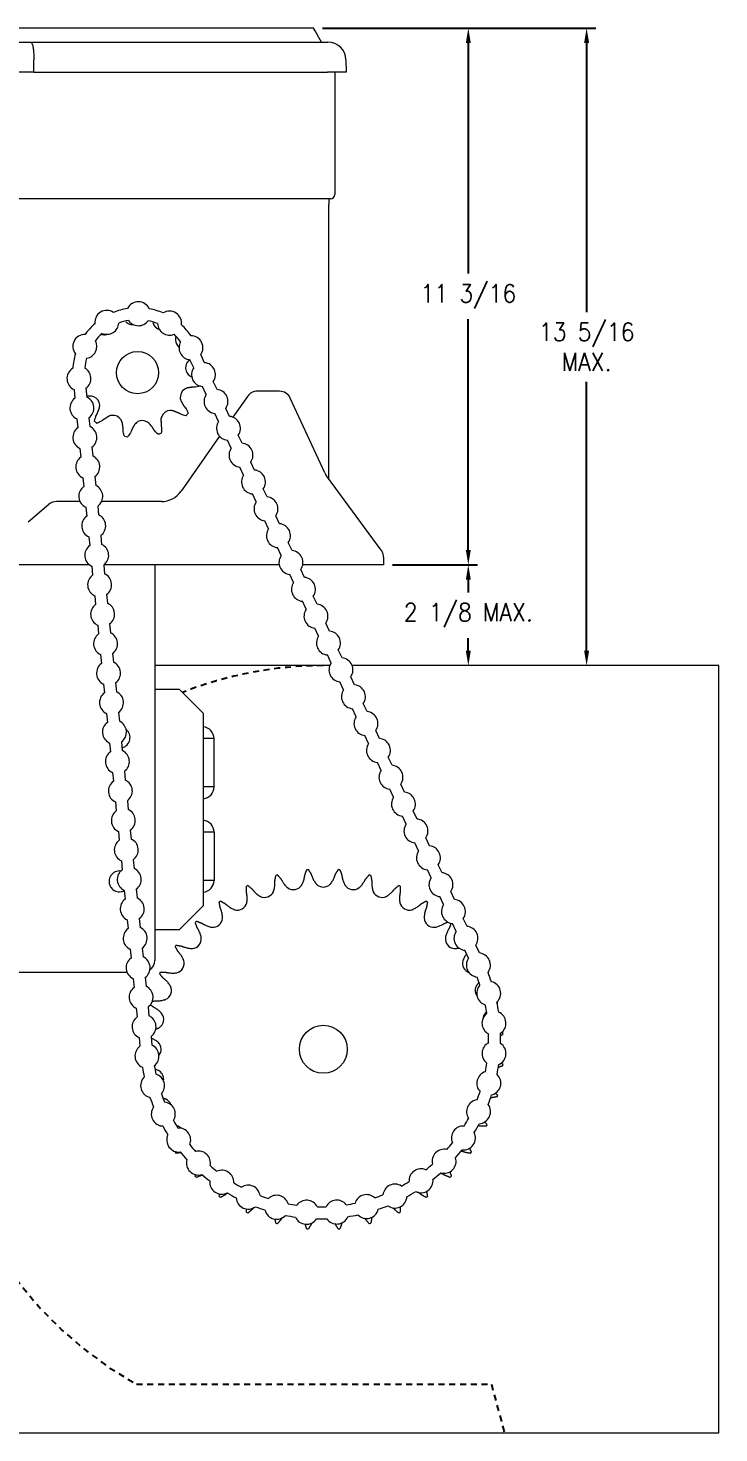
# Model space of a CAD drawing. Extents: x 2.5 to 54.8, y 8.1 to 42.4.
# Drawn here: x 40.38 to 54.78, y 8.23 to 37.53 of the extents above; entities that cross this region are included whole.
import ezdxf

# ---------------------------------------------------------------- set-up
doc = ezdxf.new("R2010")
doc.units = 0
doc.header["$LTSCALE"] = 0.5
doc.header["$MEASUREMENT"] = 0
doc.linetypes.add('HIDDEN', pattern=[0.375, 0.25, -0.125])
doc.layers.get('0').update_dxf_attribs({"linetype": 'CONTINUOUS'})
doc.layers.get('Defpoints').update_dxf_attribs({"linetype": 'CONTINUOUS'})
for name, color, linetype in [('DIM', 1, 'CONTINUOUS'), ('HID', 2, 'HIDDEN'), ('OBJ', 3, 'CONTINUOUS')]:
    doc.layers.add(name, color=color, linetype=linetype)
doc.styles.add('ROMANS', font='romans.shx', dxfattribs={"width": 0.9, "height": 0.375})
doc.dimstyles.new('GENIE', dxfattribs={"dimscale": 2, "dimtxt": 0.25, "dimasz": 0.156, "dimexe": 0.095, "dimexo": 0.0925, "dimgap": 0.095, "dimtad": 0, "dimtih": 1, "dimtoh": 1, "dimdec": 5, "dimzin": 4, "dimdsep": 46, "dimlunit": 5, "dimtxsty": 'ROMANS', "dimcen": 0.09, "dimadec": 0, "dimazin": 0, "dimtfac": 1, "dimtdec": 5, "dimtofl": 0, "dimtmove": 0, "dimatfit": 3, "dimfxl": 0, "dimfrac": 2, "dimtolj": 1, "dimtzin": 4, "dimarcsym": 0})

# ---------------------------------------------------------------- blocks, each defined once
blk = doc.blocks.new('*D27')
at = {"layer": 'Defpoints', "color": 0}
for p in [(47.792, 26.335), (49.558, 24.232), (54.784, 24.232)]:
    blk.add_point(p, dxfattribs=at)
at = {"layer": 'DIM', "color": 0, "lineweight": -2}
for p, q in [((49.558, 26.023), (49.558, 25.759)), ((49.558, 24.544), (49.558, 24.808))]:
    blk.add_line(p, q, dxfattribs=at)
at = {"layer": 'DIM', "color": 0}
for points in [[(49.506, 26.023), (49.61, 26.023), (49.558, 26.335)], [(49.506, 24.544), (49.61, 24.544), (49.558, 24.232)]]:
    blk.add_solid(points, dxfattribs=at)
at = {"layer": 'DIM', "color": 0, "insert": (49.558, 25.284), "char_height": 0.375, "attachment_point": 5, "style": 'ROMANS'}
blk.add_mtext('\\A1;2 1/8 MAX.', dxfattribs=at)
blk = doc.blocks.new('*D28')
at = {"layer": 'Defpoints', "color": 0}
for p in [(46.329, 37.527), (47.792, 26.335), (49.558, 26.335)]:
    blk.add_point(p, dxfattribs=at)
at = {"layer": 'DIM', "color": 0, "lineweight": -2}
for p, q in [((46.514, 37.527), (49.748, 37.527)), ((49.558, 37.215), (49.558, 32.407)), ((49.558, 26.647), (49.558, 31.456)), ((47.977, 26.335), (49.748, 26.335))]:
    blk.add_line(p, q, dxfattribs=at)
at = {"layer": 'DIM', "color": 0}
for points in [[(49.506, 37.215), (49.61, 37.215), (49.558, 37.527)], [(49.506, 26.647), (49.61, 26.647), (49.558, 26.335)]]:
    blk.add_solid(points, dxfattribs=at)
at = {"layer": 'DIM', "color": 0, "insert": (49.558, 31.931), "char_height": 0.375, "attachment_point": 5, "style": 'ROMANS'}
blk.add_mtext('\\A1;11 3/16', dxfattribs=at)
blk = doc.blocks.new('*D29')
at = {"layer": 'Defpoints', "color": 0}
for p in [(46.329, 37.527), (52.025, 24.232), (54.784, 24.232)]:
    blk.add_point(p, dxfattribs=at)
at = {"layer": 'DIM', "color": 0, "lineweight": -2}
for p, q in [((46.514, 37.527), (52.215, 37.527)), ((52.025, 37.215), (52.025, 31.606)), ((52.025, 24.544), (52.025, 30.154))]:
    blk.add_line(p, q, dxfattribs=at)
at = {"layer": 'DIM', "color": 0}
for points in [[(51.973, 37.215), (52.077, 37.215), (52.025, 37.527)], [(51.973, 24.544), (52.077, 24.544), (52.025, 24.232)]]:
    blk.add_solid(points, dxfattribs=at)
at = {"layer": 'DIM', "color": 0, "insert": (52.025, 30.88), "char_height": 0.375, "attachment_point": 5, "style": 'ROMANS'}
blk.add_mtext('\\A1;13 5/16\\PMAX.', dxfattribs=at)

msp = doc.modelspace()

# ---------------------------------------------------------------- linework, layer by layer
at = {"color": 7, "linetype": 'Continuous', "lineweight": 15}
msp.add_line((50.4090004, 8.2324701), (51.7840004, 8.2324701), dxfattribs=at)
at = {"layer": 'DIM', "lineweight": 15}
for p, q in [((44.2548132, 22.7097247), (44.0340003, 22.7097247)), ((44.2548132, 21.7063063), (44.2548132, 22.7097247)), ((44.2548132, 21.7063063), (44.0340003, 21.7063063)), ((44.2548132, 20.7586389), (44.0340003, 20.7586389)), ((44.2548132, 20.7586389), (44.2548132, 19.7552205)), ((44.2548132, 19.7552205), (44.0340003, 19.7552205))]:
    msp.add_line(p, q, dxfattribs=at)
for centre, start, end in [((44.0048133, 22.709725), 0, 83.29551254), ((44.0048133, 21.706306), 276.70448746, 0), ((44.0048133, 20.7586392), 0, 83.29551254), ((44.0048133, 19.7552202), 276.70448746, 0)]:
    msp.add_arc(centre, 0.2499999, start, end, dxfattribs=at)
at = {"layer": 'HID'}
for p, q in [((42.6362185, 9.2462482), (50.0394699, 9.2462482)), ((50.0394699, 9.2462482), (50.3111109, 8.2324701))]:
    msp.add_line(p, q, dxfattribs=at)
for start, end in [(90, 111.56257057), (168.44457046, 240.84180296)]:
    msp.add_arc((46.5340004, 16.2324719), 8.0000016, start, end, dxfattribs=at)
at = {"layer": 'OBJ', "linetype": 'Continuous', "lineweight": 15}
for p, q in [((36.5619094, 37.2350812), (40.4333918, 37.2350812)), ((40.4333918, 37.2350812), (46.6226504, 37.2350812)), ((46.6226504, 37.2350812), (46.6291389, 37.2350812)), ((47.0040817, 36.8666307), (47.0085597, 36.6100773)), ((40.4995213, 36.6100773), (36.4957799, 36.6100773)), ((40.4995213, 36.6100773), (46.6226504, 36.6100773)), ((47.0085597, 36.6100773), (46.6226504, 36.6100773)), ((46.7749502, 36.6100773), (46.7749502, 34.0773022)), ((46.7749502, 34.0773022), (46.7749502, 34.0572995)), ((46.6851505, 33.9674983), (30.3101507, 33.9674983)), ((46.6508503, 33.9674983), (46.6508503, 33.8479041)), ((46.6508503, 33.727897), (46.6508503, 33.8479041)), ((46.6508503, 28.1193111), (46.6508503, 33.727897)), ((42.0129296, 31.135752), (42.0197043, 31.1412291)), ((43.8299361, 30.4450234), (43.7520576, 30.6122684)), ((44.0565693, 30.5505564), (43.9786907, 30.7178014)), ((41.3342744, 29.9917324), (41.352716, 29.8081688)), ((41.5830223, 30.0167194), (41.6014639, 29.8331559)), ((44.0906049, 29.8852372), (44.0127258, 30.0524822)), ((44.3172381, 29.9907749), (44.2393596, 30.1580153)), ((45.6173691, 29.9549981), (45.1572423, 29.9549981)), ((44.5779063, 29.4309888), (44.5000278, 29.5982338)), ((44.952454, 29.8483949), (44.6484457, 29.4142244)), ((46.5661551, 28.25115), (45.8442237, 29.8100555)), ((41.3960004, 29.3773258), (41.414442, 29.1937623)), ((41.6447483, 29.4023128), (41.6631899, 29.2187493)), ((44.3512732, 29.3254557), (44.2733946, 29.4927007)), ((42.9355344, 29.236335), (42.9335702, 29.2455902)), ((44.3693423, 29.0156242), (43.5659157, 27.8682113)), ((44.8385746, 28.8712026), (44.7606961, 29.0384476)), ((41.4577264, 28.7629146), (41.476168, 28.579351)), ((41.7064743, 28.7879063), (41.7249153, 28.6043428)), ((44.6119414, 28.7656695), (44.5340629, 28.9329145)), ((45.0992428, 28.3114211), (45.0213643, 28.4786661)), ((41.5194524, 28.148508), (41.5378934, 27.9649445)), ((41.7682003, 28.1734997), (41.7866413, 27.9899362)), ((44.8726096, 28.205888), (44.7947311, 28.3731284)), ((47.7431567, 26.6412286), (46.6177518, 28.1640991)), ((45.3599116, 27.7516349), (45.2820331, 27.9188799)), ((40.3768049, 27.2334875), (40.8094373, 27.5965127)), ((41.4579745, 27.6550003), (40.9701346, 27.6550003)), ((41.8299257, 27.5590932), (41.8483673, 27.3755296)), ((43.1563397, 27.6550003), (41.9098452, 27.6550003)), ((45.1332779, 27.6461019), (45.0553994, 27.8133469)), ((41.5811784, 27.5341015), (41.5996194, 27.3505379)), ((45.3939467, 27.0863204), (45.3160682, 27.2535607)), ((45.6205799, 27.1918535), (45.5427014, 27.3590938)), ((41.6429038, 26.9196949), (41.6613455, 26.7361314)), ((41.8916517, 26.9446866), (41.9100934, 26.7611231)), ((45.654615, 26.5265342), (45.5767364, 26.6937792)), ((45.8812481, 26.6320673), (45.8033696, 26.7993123)), ((47.7921003, 26.4926487), (47.7921003, 26.3350015)), ((41.6549978, 26.3350015), (39.1329546, 26.3350015)), ((41.7046298, 26.3052883), (41.7230715, 26.1217248)), ((41.9533777, 26.3302801), (41.9718194, 26.1467165)), ((45.6139841, 26.3350015), (41.959726, 26.3350015)), ((43.0187503, 26.3350015), (43.0187503, 25.7150006)), ((45.9152832, 25.966748), (45.8374047, 26.133993)), ((46.1419167, 26.0722858), (46.0640378, 26.2395261)), ((47.7921003, 26.3350015), (46.104669, 26.3350015)), ((41.7663558, 25.6908818), (41.7847975, 25.5073183)), ((42.0151037, 25.7158688), (42.0335454, 25.53231)), ((43.0187503, 25.7150006), (43.0187503, 18.0850006)), ((46.1759517, 25.4069666), (46.0980732, 25.5742116)), ((46.4025849, 25.5124996), (46.3247064, 25.6797446)), ((41.8280818, 25.0764752), (41.8465235, 24.8929117)), ((42.0768297, 25.1014623), (42.0952714, 24.9178987)), ((46.43662, 24.8471804), (46.3587415, 25.0144254)), ((46.6632534, 24.9527182), (46.5853746, 25.1199585)), ((41.8898078, 24.4620687), (41.9082495, 24.2785051)), ((42.1385557, 24.4870557), (42.1569974, 24.3034922)), ((46.6972885, 24.2873989), (46.61941, 24.4546439)), ((46.9239217, 24.392932), (46.8460432, 24.560177)), ((46.6682177, 24.2324735), (43.0187503, 24.2324735)), ((54.7840003, 24.2324735), (47.1357822, 24.2324735)), ((54.7840003, 8.2324701), (54.7840003, 24.2324735)), ((41.9515338, 23.8476574), (41.9699755, 23.6640939)), ((42.2002817, 23.8726491), (42.2187234, 23.6890856)), ((43.5340002, 23.7324703), (43.0187503, 23.7324703)), ((44.0340004, 23.2324718), (43.5340002, 23.7324703)), ((46.9579567, 23.7276127), (46.8800782, 23.8948577)), ((47.1845899, 23.8331458), (47.1067114, 24.0003908)), ((47.4452585, 23.2733643), (47.3673799, 23.4406093)), ((42.0132598, 23.2332509), (42.0317015, 23.0496873)), ((42.2620077, 23.2582426), (42.2804494, 23.0746791)), ((44.0340004, 19.2324698), (44.0340004, 23.2324718)), ((47.2186253, 23.1678313), (47.1407468, 23.3350716)), ((47.7059267, 22.7135782), (47.6280482, 22.8808232)), ((42.0749858, 22.6188443), (42.0934275, 22.4352808)), ((42.3237337, 22.643836), (42.3421754, 22.4602725)), ((47.4792935, 22.6080451), (47.401415, 22.7752901)), ((47.9665952, 22.1537967), (47.8887167, 22.321037)), ((42.1367119, 22.0044378), (42.1551535, 21.8208742)), ((42.3854598, 22.0294295), (42.4039008, 21.8458659)), ((47.7399621, 22.0482636), (47.6620833, 22.2155039)), ((48.2272636, 21.5940105), (48.149385, 21.7612555)), ((42.1984379, 21.3900312), (42.2168789, 21.2064677)), ((42.4471858, 21.4150229), (42.4656268, 21.2314594)), ((48.0006303, 21.4884774), (47.9227518, 21.6557224)), ((48.2612987, 20.9286913), (48.18342, 21.0959363)), ((48.487932, 21.034229), (48.4100533, 21.2014693)), ((42.5089112, 20.8006117), (42.5273528, 20.6170481)), ((42.2601639, 20.7756247), (42.2786049, 20.5920611)), ((48.5219671, 20.3689098), (48.4440886, 20.5361548)), ((48.7486004, 20.4744429), (48.6707217, 20.6416879)), ((42.3218893, 20.1612181), (42.3403309, 19.9776546)), ((42.5706372, 20.1862051), (42.5890788, 20.0026416)), ((48.7826355, 19.8091236), (48.704757, 19.9763686)), ((49.0092686, 19.9146567), (48.9313901, 20.0819017)), ((42.3836153, 19.5468069), (42.402057, 19.363248)), ((42.6323632, 19.5717986), (42.6508049, 19.388235)), ((49.0433039, 19.2493421), (48.9654253, 19.4165871)), ((49.269937, 19.3548752), (49.1920585, 19.5221202)), ((43.5340002, 18.7324713), (44.0340004, 19.2324698)), ((42.4453413, 18.9324003), (42.463783, 18.7488368)), ((42.6940892, 18.957392), (42.7125309, 18.7738285)), ((49.3039722, 18.689556), (49.2260937, 18.856801)), ((49.5306055, 18.795089), (49.4527269, 18.962334)), ((43.0187503, 18.7324713), (43.5340002, 18.7324713)), ((42.5070673, 18.3179937), (42.525509, 18.1344302)), ((42.7558152, 18.3429855), (42.7742569, 18.1594219)), ((49.5623976, 18.1345898), (49.486762, 18.2970148)), ((49.7890309, 18.2401229), (49.7133953, 18.4025525)), ((42.440902, 17.834999), (35.2687502, 17.834999)), ((42.5687933, 17.7035872), (42.587235, 17.5200237)), ((42.8175412, 17.7285789), (42.8359829, 17.5450154)), ((42.6305193, 17.0891806), (42.648961, 16.9056171)), ((42.8792672, 17.1141723), (42.8977089, 16.9306088)), ((42.6922453, 16.4747741), (42.710203, 16.2960258)), ((42.9409932, 16.4997658), (42.9589509, 16.3210176)), ((49.9783346, 16.3776232), (49.9591588, 16.3561045)), ((38.5340006, 8.2324701), (54.7840003, 8.2324701))]:
    msp.add_line(p, q, dxfattribs=at)
at = {"layer": 'OBJ', "linetype": 'Continuous', "lineweight": 15, "flags": 128}
for points in [[(46.4976505, 37.2350812), (46.4419134, 37.331622), (46.3972721, 37.4089391), (46.3637609, 37.4669855), (46.3414054, 37.5057051), (46.3302236, 37.5250696), (46.3288256, 37.5274913)], [(42.2840004, 19.5137239), (42.3406172, 19.5211769), (42.3844836, 19.5381665)], [(43.8831807, 14.106109), (43.8795845, 14.1079957), (43.8550516, 14.1185696)]]:
    msp.add_lwpolyline(points, dxfattribs=at)
at = {"layer": 'OBJ', "linetype": 'Continuous', "lineweight": 15}
for centre, radius in [((42.6598504, 30.3425), 0.4395), ((46.5340004, 16.2324719), 0.5)]:
    msp.add_circle(centre, radius, dxfattribs=at)
for centre, radius, start, end in [((46.6291389, 36.8600817), 0.375, 1, 90), ((46.6851504, 34.0573), 0.0898, 270, 0), ((42.0190636, 31.3912294), 0.25, 56.49502796, 186.35588059), ((42.6598504, 30.3425), 1.354, 98.90107681, 111.79783174), ((42.6754345, 31.5714012), 0.25, 24.34302796, 154.20388059), ((42.6598504, 30.3425), 1.354, 66.74907681, 79.64583174), ((42.6598504, 30.3425), 1.354, 131.05307681, 143.94983174), ((42.0190636, 31.3912294), 0.25, 246.61488226, 356.23602629), ((42.6598504, 30.3425), 1.104, 99.93843187, 110.76047669), ((42.558448, 31.5456417), 0.2025, 242.56793046, 273.94961512), ((42.6754345, 31.5714012), 0.25, 214.46288226, 324.08402629), ((42.6598504, 30.3425), 1.104, 67.78643187, 78.60847669), ((43.3270254, 31.3746427), 0.25, 182.31088226, 291.93202629), ((43.3270254, 31.3746427), 0.25, 352.19102796, 122.05188059), ((41.5592358, 30.8893898), 0.25, 88.64702796, 218.50788059), ((42.6598504, 30.3425), 1.104, 132.09043187, 142.91247669), ((41.9704625, 31.3337501), 0.2025, 272.56793046, 289.42245088), ((43.1736042, 31.4351525), 0.2025, 212.56793046, 253.37595635), ((42.6598504, 30.3425), 1.104, 35.63443187, 46.45647669), ((42.6598504, 30.3425), 1.354, 34.59707681, 47.49383174), ((43.7739794, 30.861304), 0.25, 324.96945428, 89.89988059), ((41.5592358, 30.8893898), 0.25, 278.76688226, 28.38802629), ((43.6511004, 31.031888), 0.2025, 182.56793046, 230.2127113), ((43.7739794, 30.861304), 0.25, 150.15888226, 264.96945428), ((42.6598504, 30.3425), 1.354, 163.20507681, 176.10183174), ((42.6598504, 30.3425), 1.104, 164.24243187, 175.06447669), ((43.8629921, 30.4439025), 0.2025, 152.56793046, 217.06723168), ((44.0346478, 30.3015199), 0.25, 324.96945428, 84.96945428), ((41.43699, 30.2198074), 0.25, 120.79902796, 185.75156129), ((41.437006, 30.2196479), 0.25, 185.7148209, 245.73692791), ((41.43699, 30.2198074), 0.25, 5.7148209, 60.54002629), ((41.437006, 30.2196479), 0.25, 305.73692791, 5.75156129), ((44.0346478, 30.3015199), 0.25, 144.96945428, 264.96945428), ((43.7525029, 29.8287463), 0.2025, 122.56793046, 187.06723168), ((44.2953162, 29.7417358), 0.25, 144.96945428, 264.96945428), ((44.2953162, 29.7417358), 0.25, 324.96945428, 84.96945428), ((45.1572422, 29.705), 0.25, 90, 145), ((45.6173689, 29.705), 0.25, 24.84888117, 90), ((41.498732, 29.6052407), 0.25, 125.73692791, 245.73692791), ((41.498732, 29.6052407), 0.25, 305.73692791, 65.73692791), ((41.6686003, 29.6531121), 0.2025, 2.56793046, 67.06723168), ((42.6598504, 30.3425), 1.3537659, 228.4139553, 231.22120683), ((42.1460966, 29.2498476), 0.2025, 32.56793046, 97.06723168), ((42.7612528, 29.1393584), 0.2025, 62.56793046, 127.06723168), ((43.3492383, 29.35125), 0.2025, 92.56793046, 157.06723168), ((42.6598504, 30.3425), 1.3537659, 318.4139553, 321.22120683), ((44.5559845, 29.1819517), 0.25, 144.96945428, 264.96945428), ((44.5559845, 29.1819517), 0.25, 324.96945428, 84.96945428), ((41.5604579, 28.9908336), 0.25, 125.73692791, 245.73692791), ((41.5604579, 28.9908336), 0.25, 305.73692791, 65.73692791), ((42.6598504, 30.3425), 1.3537659, 258.4139553, 261.22120683), ((42.6598504, 30.3425), 1.3537659, 288.4139553, 291.22120683), ((44.8166529, 28.6221676), 0.25, 144.96945428, 264.96945428), ((44.8166529, 28.6221676), 0.25, 324.96945428, 84.96945428), ((41.6221839, 28.3764264), 0.25, 125.73692791, 245.73692791), ((41.6221839, 28.3764264), 0.25, 305.73692791, 65.73692791), ((45.0773213, 28.0623835), 0.25, 144.96945428, 264.96945428), ((45.0773213, 28.0623835), 0.25, 324.96945428, 84.96945428), ((47.0198646, 28.4612618), 0.5, 204.84888117, 216.46449231), ((41.6839098, 27.7620193), 0.25, 125.73692791, 245.73692791), ((41.6839098, 27.7620193), 0.25, 305.73692791, 65.73692791), ((43.1563395, 28.155), 0.5, 270, 325), ((40.9701347, 27.405), 0.25, 90, 130), ((45.3379897, 27.5025993), 0.25, 144.96945428, 264.96945428), ((45.3379897, 27.5025993), 0.25, 324.96945428, 84.96945428), ((41.7456358, 27.1476121), 0.25, 125.73692791, 245.73692791), ((41.7456358, 27.1476121), 0.25, 305.73692791, 65.73692791), ((45.5986581, 26.9428152), 0.25, 144.96945428, 264.96945428), ((45.5986581, 26.9428152), 0.25, 324.96945428, 84.96945428), ((41.8073617, 26.5332049), 0.25, 125.73692791, 245.73692791), ((41.8073617, 26.5332049), 0.25, 305.73692791, 65.73692791), ((45.8593264, 26.3830311), 0.25, 144.96945428, 264.96945428), ((45.8593264, 26.3830311), 0.25, 324.96945428, 84.96945428), ((47.5421004, 26.4926483), 0.25, 19.23278835, 36.46449231), ((41.8690877, 25.9187978), 0.25, 125.73692791, 245.73692791), ((41.8690877, 25.9187978), 0.25, 305.73692791, 65.73692791), ((46.1199948, 25.823247), 0.25, 144.96945428, 264.96945428), ((46.1199948, 25.823247), 0.25, 324.96945428, 84.96945428), ((41.9308136, 25.3043906), 0.25, 125.73692791, 245.73692791), ((41.9308136, 25.3043906), 0.25, 305.73692791, 65.73692791), ((46.3806632, 25.2634629), 0.25, 324.96945428, 84.96945428), ((46.3806632, 25.2634629), 0.25, 144.96945428, 264.96945428), ((41.9925396, 24.6899835), 0.25, 305.73692791, 65.73692791), ((46.6413316, 24.7036788), 0.25, 324.96945428, 84.96945428), ((41.9925396, 24.6899835), 0.25, 125.73692791, 245.73692791), ((46.6413316, 24.7036788), 0.25, 144.96945428, 264.96945428), ((46.902, 24.1438947), 0.25, 324.96945428, 84.96945428), ((42.0542655, 24.0755763), 0.25, 125.73692791, 245.73692791), ((42.0542655, 24.0755763), 0.25, 305.73692791, 65.73692791), ((46.902, 24.1438947), 0.25, 144.96945428, 264.96945428), ((47.1626683, 23.5841106), 0.25, 324.96945428, 84.96945428), ((42.1159915, 23.4611692), 0.25, 125.73692791, 245.73692791), ((42.1159915, 23.4611692), 0.25, 305.73692791, 65.73692791), ((47.1626683, 23.5841106), 0.25, 144.96945428, 264.96945428), ((47.4233367, 23.0243265), 0.25, 144.96945428, 264.96945428), ((47.4233367, 23.0243265), 0.25, 324.96945428, 84.96945428), ((42.1777174, 22.846762), 0.25, 125.73692791, 245.73692791), ((42.1777174, 22.846762), 0.25, 305.73692791, 65.73692791), ((42.2840004, 22.7324719), 0.21875, 283.7977223, 51.09637655), ((47.6840051, 22.4645424), 0.25, 144.96945428, 264.96945428), ((47.6840051, 22.4645424), 0.25, 324.96945428, 84.96945428), ((42.2394434, 22.2323548), 0.25, 125.73692791, 245.73692791), ((42.2394434, 22.2323548), 0.25, 305.73692791, 65.73692791), ((47.9446735, 21.9047583), 0.25, 144.96945428, 264.96945428), ((47.9446735, 21.9047583), 0.25, 324.96945428, 84.96945428), ((42.3011694, 21.6179477), 0.25, 125.73692791, 245.73692791), ((42.3011694, 21.6179477), 0.25, 305.73692791, 65.73692791), ((48.2053419, 21.3449742), 0.25, 144.96945428, 264.96945428), ((48.2053419, 21.3449742), 0.25, 324.96945428, 84.96945428), ((42.3628953, 21.0035405), 0.25, 125.73692791, 245.73692791), ((42.3628953, 21.0035405), 0.25, 305.73692791, 65.73692791), ((48.4660102, 20.7851901), 0.25, 144.96945428, 264.96945428), ((48.4660102, 20.7851901), 0.25, 324.96945428, 84.96945428), ((42.4246213, 20.3891334), 0.25, 125.73692791, 245.73692791), ((42.4246213, 20.3891334), 0.25, 305.73692791, 65.73692791), ((48.7266786, 20.225406), 0.25, 144.96945428, 264.96945428), ((48.7266786, 20.225406), 0.25, 324.96945428, 84.96945428), ((42.2840004, 19.7324719), 0.21875, 83.70520664, 270), ((42.4863472, 19.7747262), 0.25, 125.73692791, 245.73692791), ((42.4863472, 19.7747262), 0.25, 305.73692791, 65.73692791), ((46.5340004, 16.2324719), 3.7593913, 94.73026605, 95.26973395), ((46.5340004, 16.2324719), 3.7593913, 84.73026605, 85.26973395), ((46.5340004, 16.2324719), 3.7593913, 114.73026605, 115.26973395), ((46.5340004, 16.2324719), 3.7593913, 104.73026605, 105.26973395), ((45.9113787, 19.763535), 0.2025, 234.20993953, 325.79006047), ((46.5340004, 19.8180073), 0.2025, 224.20993953, 315.79006047), ((47.1566221, 19.763535), 0.2025, 214.20993953, 305.79006047), ((46.5340004, 16.2324719), 3.7593913, 74.73026605, 75.26973395), ((46.5340004, 16.2324719), 3.7593913, 64.73026605, 65.26973395), ((48.987347, 19.6656219), 0.25, 144.96945428, 264.96945428), ((48.987347, 19.6656219), 0.25, 324.96945428, 84.96945428), ((42.5480732, 19.160319), 0.25, 125.73692791, 245.73692791), ((42.5480732, 19.160319), 0.25, 305.73692791, 65.73692791), ((45.3076751, 19.6017731), 0.2025, 244.20993953, 335.79006047), ((47.7603257, 19.6017731), 0.2025, 204.20993953, 295.79006047), ((49.2480154, 19.1058378), 0.25, 324.96945428, 84.96945428), ((46.5340004, 16.2324719), 3.7593913, 124.73026605, 125.26973395), ((44.7412327, 19.3376366), 0.2025, 254.20993953, 345.79006047), ((48.3267681, 19.3376366), 0.2025, 194.20993953, 285.79006047), ((46.5340004, 16.2324719), 3.7593913, 54.73026605, 55.26973395), ((49.2480154, 19.1058378), 0.25, 144.96945428, 264.96945428), ((42.6097991, 18.5459119), 0.25, 125.73692791, 245.73692791), ((42.6097991, 18.5459119), 0.25, 305.73692791, 65.73692791), ((46.5340004, 16.2324719), 3.7593913, 134.73026605, 135.26973395), ((44.2292627, 18.9791514), 0.2025, 264.20993953, 355.79006047), ((48.8387381, 18.9791514), 0.2025, 184.20993953, 275.79006047), ((49.5086838, 18.5460536), 0.25, 324.96945428, 84.96945428), ((43.7873209, 18.5372096), 0.2025, 274.20993953, 5.79006047), ((49.2806799, 18.5372096), 0.2025, 174.20993953, 265.79006047), ((49.5086838, 18.5460536), 0.25, 144.96945428, 264.96945428), ((46.5340004, 16.2324719), 3.7593913, 144.73026605, 145.26973395), ((49.7671092, 17.9910863), 0.25, 24.36090906, 84.9694461), ((42.6715251, 17.9315047), 0.25, 125.73692791, 245.73692791), ((42.6715251, 17.9315047), 0.25, 305.73692791, 65.73692791), ((42.7687504, 18.085), 0.25, 306.34075408, 0), ((43.4288357, 18.0252396), 0.2025, 284.20993953, 15.79006047), ((49.6391651, 18.0252396), 0.2025, 164.20993953, 250.18329414), ((49.7671092, 17.9910863), 0.25, 144.9694461, 205.57866633), ((49.7693521, 17.9862695), 0.25, 204.36090906, 263.17058717), ((49.7693521, 17.9862695), 0.25, 323.19993457, 25.57866633), ((46.5340004, 16.2324719), 3.7593913, 154.73026605, 155.26973395), ((46.4725152, 16.4564068), 3.5095, 18.4888081, 21.419317), ((46.4725152, 16.4564068), 3.7595, 18.37128368, 21.53678267), ((49.9829275, 17.3979992), 0.25, 313.3225627, 76.70729313), ((42.733251, 17.3170976), 0.25, 125.73692791, 245.73692791), ((42.733251, 17.3170976), 0.25, 305.73692791, 65.73692791), ((43.1646992, 17.4587972), 0.2025, 294.20993953, 25.79006047), ((49.9033015, 17.4587972), 0.2025, 154.20993953, 216.23472648), ((49.9829275, 17.3979992), 0.25, 136.73666988, 253.29318594), ((46.4725152, 16.4564068), 3.5095, 8.5268081, 11.54104773), ((46.4725152, 16.4564068), 3.7595, 8.40928368, 11.65857214), ((46.5340004, 16.2324719), 3.7593913, 14.73026605, 15.26973395), ((50.0928907, 16.7765188), 0.25, 303.3605627, 66.74529313), ((42.794977, 16.7026904), 0.25, 125.73692791, 245.73692791), ((42.794977, 16.7026904), 0.25, 305.73692791, 65.73692791), ((43.0029373, 16.8550936), 0.2025, 304.20993953, 35.79006047), ((50.0928907, 16.7765188), 0.25, 126.77466988, 243.33118594), ((50.0650634, 16.8550936), 0.2025, 144.20993953, 173.97986243), ((46.4725152, 16.4564068), 3.5095, 358.5648081, 1.57904773), ((46.4725152, 16.4564068), 3.7595, 358.44728368, 1.69657214), ((46.5340004, 16.2324719), 3.7593913, 4.73026605, 5.26973395), ((42.8562192, 16.0930983), 0.25, 125.73692791, 186.2914779), ((42.8562192, 16.0930983), 0.25, 5.18237793, 65.73692791), ((42.8567029, 16.0882832), 0.25, 307.53579502, 6.2914779), ((42.948465, 16.2324719), 0.2025, 321.12626994, 45.79006047), ((50.093683, 16.1453856), 0.25, 116.81266988, 233.36918594), ((50.093683, 16.1453856), 0.25, 293.3985627, 56.78329313), ((42.8567029, 16.0882832), 0.25, 185.18237793, 247.50644762), ((46.4725152, 16.4564068), 3.7595, 189.16959952, 192.34257214), ((46.4725152, 16.4564068), 3.5095, 189.28706519, 192.22504773), ((46.4725152, 16.4564068), 3.5095, 348.6028081, 351.61704773), ((46.4725152, 16.4564068), 3.7595, 348.48528368, 351.73457214), ((46.5340004, 16.2324719), 3.7593913, 354.73026605, 355.26973395), ((42.9735937, 15.4729749), 0.25, 134.0065627, 257.39129313), ((42.9735937, 15.4729749), 0.25, 317.42066988, 73.97718594), ((43.0029373, 15.6098502), 0.2025, 349.81829872, 55.79006047), ((49.9852805, 15.523631), 0.25, 106.85066988, 223.40718594), ((49.9852805, 15.523631), 0.25, 283.4365627, 46.82129313), ((46.4725152, 16.4564068), 3.5095, 199.1728081, 202.18704773), ((46.4725152, 16.4564068), 3.5095, 338.6408081, 341.65504773), ((46.4725152, 16.4564068), 3.7595, 338.52328368, 341.77257214), ((46.5340004, 16.2324719), 3.7593913, 344.73026605, 345.26973395), ((46.4725152, 16.4564068), 3.7595, 199.05528368, 202.30457214), ((43.1964767, 14.8825065), 0.25, 143.9685627, 267.35329313), ((43.1964767, 14.8825065), 0.25, 327.38266988, 83.93918594), ((43.1646992, 15.0061466), 0.2025, 20.18310207, 65.79006047), ((49.770952, 14.930004), 0.25, 96.88866988, 213.44518594), ((49.770952, 14.930004), 0.25, 273.4745627, 36.85929313), ((46.4725152, 16.4564068), 3.5095, 209.1348081, 212.14904773), ((46.4725152, 16.4564068), 3.5095, 328.6788081, 331.69304773), ((46.4725152, 16.4564068), 3.7595, 328.56128368, 331.81057214), ((46.5340004, 16.2324719), 3.7593913, 334.73026605, 335.26973395), ((46.5340004, 16.2324719), 3.7593913, 205.02491603, 205.26973395), ((46.4725152, 16.4564068), 3.7595, 209.01728368, 212.26657214), ((43.5181474, 14.3394984), 0.25, 153.9305627, 277.31529313), ((43.4288357, 14.4397042), 0.2025, 45.37604321, 75.79006047), ((43.5181474, 14.3394984), 0.25, 337.34466988, 93.90118594), ((49.4571604, 14.382405), 0.25, 86.92666988, 203.48318594), ((49.4571604, 14.382405), 0.25, 263.5125627, 26.89729313), ((46.5340004, 16.2324719), 3.7593913, 214.73026605, 215.26973395), ((46.4725152, 16.4564068), 3.7595, 218.97928368, 222.22857214), ((46.4725152, 16.4564068), 3.5095, 219.0968081, 222.11104773), ((43.9289058, 13.8603248), 0.25, 347.30666988, 103.86318594), ((49.0533681, 13.8973467), 0.25, 76.96466988, 193.52118594), ((46.4725152, 16.4564068), 3.5095, 318.7168081, 321.73104773), ((46.4725152, 16.4564068), 3.7595, 318.59928368, 321.84857214), ((46.5340004, 16.2324719), 3.7593913, 324.73026605, 325.26973395), ((43.9289058, 13.8603248), 0.25, 163.8925627, 287.27729313), ((46.4725152, 16.4564068), 3.5095, 229.0588081, 232.07304773), ((46.4725152, 16.4564068), 3.5095, 308.7548081, 311.76904773), ((49.0533681, 13.8973467), 0.25, 253.5505627, 16.93529313), ((46.5340004, 16.2324719), 3.7593913, 224.73026605, 225.26973395), ((46.4725152, 16.4564068), 3.7595, 228.94128368, 232.19057214), ((44.4163657, 13.459435), 0.25, 173.8545627, 297.23929313), ((44.4163657, 13.459435), 0.25, 357.26866988, 113.82518594), ((48.5717513, 13.4894557), 0.25, 67.00266988, 183.55918594), ((48.5717513, 13.4894557), 0.25, 243.5885627, 6.97329313), ((46.4725152, 16.4564068), 3.7595, 308.63728368, 311.88657214), ((46.5340004, 16.2324719), 3.7593913, 314.73026605, 315.26973395), ((46.4725152, 16.4564068), 3.7595, 238.90328368, 242.15257214), ((46.4725152, 16.4564068), 3.5095, 239.0208081, 242.03504773), ((44.965828, 13.1489177), 0.25, 7.23066988, 123.78718594), ((45.5607238, 12.9381363), 0.25, 17.19266988, 133.74918594), ((47.4350445, 12.9516774), 0.25, 47.07866988, 163.63518594), ((46.4725152, 16.4564068), 3.5095, 288.8308081, 291.84504773), ((48.0268328, 13.171032), 0.25, 57.04066988, 173.59718594), ((46.4725152, 16.4564068), 3.5095, 298.7928081, 301.80704773), ((46.4725152, 16.4564068), 3.7595, 298.67528368, 301.92457214), ((46.5340004, 16.2324719), 3.7593913, 234.73026605, 235.26973395), ((44.965828, 13.1489177), 0.25, 183.8165627, 307.20129313), ((46.4725152, 16.4564068), 3.7595, 248.86528368, 252.11457214), ((46.4725152, 16.4564068), 3.5095, 248.9828081, 251.99704773), ((46.4725152, 16.4564068), 3.5095, 258.9448081, 261.95904773), ((46.1831143, 12.833447), 0.25, 27.15466988, 143.71118594), ((46.4725152, 16.4564068), 3.5095, 268.9068081, 271.92104773), ((46.8142316, 12.8380065), 0.25, 37.11666988, 153.67318594), ((46.4725152, 16.4564068), 3.5095, 278.8688081, 281.88304773), ((47.4350445, 12.9516774), 0.25, 223.6645627, 347.04929313), ((46.4725152, 16.4564068), 3.7595, 288.71328368, 291.96257214), ((48.0268328, 13.171032), 0.25, 233.6265627, 357.01129313), ((46.5340004, 16.2324719), 3.7593913, 304.73026605, 305.26973395), ((46.5340004, 16.2324719), 3.7593913, 244.73026605, 245.26973395), ((45.5607238, 12.9381363), 0.25, 193.7785627, 317.16329313), ((46.5340004, 16.2324719), 3.7593913, 254.73026605, 255.26973395), ((46.4725152, 16.4564068), 3.7595, 258.82728368, 262.07657214), ((46.1831143, 12.833447), 0.25, 203.7405627, 327.12529313), ((46.4725152, 16.4564068), 3.7595, 268.78928368, 272.03857214), ((46.8142316, 12.8380065), 0.25, 213.7025627, 337.08729313), ((46.4725152, 16.4564068), 3.7595, 278.75128368, 282.00057214), ((46.5340004, 16.2324719), 3.7593913, 284.73026605, 285.26973395), ((46.5340004, 16.2324719), 3.7593913, 294.73026605, 295.26973395), ((46.5340004, 16.2324719), 3.7593913, 264.73026605, 265.26973395), ((46.5340004, 16.2324719), 3.7593913, 274.73026605, 275.26973395)]:
    msp.add_arc(centre, radius, start, end, dxfattribs=at)
for points in [[(46.3288256, 37.5274913), (30.6664761, 37.5274913)], [(40.4995213, 36.6100773), (40.4987539, 36.8666307)], [(42.4148039, 31.4029075), (42.4651569, 31.3659104)], [(42.9778384, 31.3833647), (43.0029463, 31.326149)], [(41.9034776, 31.1439136), (41.9174289, 31.1383192)], [(41.9174289, 31.1383192), (41.9795351, 31.131453)], [(43.4556682, 31.0849191), (43.4488037, 31.0228129)], [(43.7202594, 30.5875489), (43.6832617, 30.5371947)], [(43.7518141, 30.6123341), (43.7202594, 30.5875489)], [(43.7463153, 30.2783932), (43.7903923, 30.2544481)], [(43.7007149, 30.0245102), (43.6434973, 29.9994059)], [(43.8208065, 30.0417111), (43.7007149, 30.0245102)], [(43.8602382, 30.0427342), (43.8208065, 30.0417111)], [(41.6868916, 29.8547825), (41.5995185, 29.8525203)], [(41.818883, 29.4874771), (41.8640323, 29.6000782)], [(41.8640323, 29.6000782), (41.8708968, 29.6621844)], [(43.5687041, 29.7437489), (43.6320633, 29.6402949)], [(43.6320633, 29.6402949), (43.6564302, 29.6092771)], [(41.8000518, 29.4528172), (41.818883, 29.4874771)], [(41.9576439, 29.3702859), (41.9266248, 29.3459184)], [(42.0611014, 29.4336452), (41.9576439, 29.3702859)], [(42.3418627, 29.3016373), (42.3167543, 29.3588531)], [(42.359063, 29.1815457), (42.3418627, 29.3016373)], [(42.9048972, 29.2820898), (42.8545436, 29.3190869)], [(43.1475662, 29.3695397), (43.1507083, 29.2482653)], [(43.4022716, 29.5466828), (43.3401654, 29.5535444)], [(43.5148745, 29.5015335), (43.4022716, 29.5466828)], [(43.5495338, 29.4826993), (43.5148745, 29.5015335)], [(42.3600844, 29.1421128), (42.359063, 29.1815457)], [(42.5378282, 29.1494343), (42.5231482, 29.112822)], [(42.5957451, 29.2560374), (42.5378282, 29.1494343)], [(42.9798389, 29.1866895), (42.9048972, 29.2820898)], [(43.0004395, 29.1530528), (42.9798389, 29.1866895)], [(43.1507083, 29.2482653), (43.1563009, 29.2092173)], [(46.1496403, 19.8699767), (46.1887207, 19.9759744)], [(46.2239825, 19.9790579), (46.2808753, 19.8814564)], [(46.7871255, 19.8814564), (46.8440186, 19.9790579)], [(46.8792801, 19.9759744), (46.9183607, 19.8699767)], [(44.9287201, 19.5191494), (44.9291906, 19.6321213)], [(44.9612704, 19.6470788), (45.0481136, 19.5748257)], [(45.5236144, 19.6915241), (45.5238332, 19.7479702)], [(45.5238332, 19.7479702), (45.543914, 19.8591446)], [(45.5781045, 19.8683059), (45.6510809, 19.7820669)], [(45.6510809, 19.7820669), (45.6794946, 19.7332896)], [(46.0788428, 19.6496835), (46.0923392, 19.6726524)], [(46.1396225, 19.8144223), (46.1496403, 19.8699767)], [(46.2808753, 19.8814564), (46.3003873, 19.8284881)], [(46.3715705, 19.697081), (46.3888506, 19.676806)], [(46.6791502, 19.676806), (46.6964302, 19.697081)], [(46.7676135, 19.8284881), (46.7871255, 19.8814564)], [(46.9183607, 19.8699767), (46.9283782, 19.8144223)], [(46.9756616, 19.6726524), (46.989158, 19.6496835)], [(47.3885064, 19.7332896), (47.4169198, 19.7820669)], [(47.4169198, 19.7820669), (47.4898965, 19.8683059)], [(47.5240868, 19.8591446), (47.5441673, 19.7479702)], [(47.5441673, 19.7479702), (47.5443864, 19.6915241)], [(48.0198871, 19.5748257), (48.1067301, 19.6470788)], [(48.1388101, 19.6321213), (48.1392806, 19.5191494)], [(44.9383067, 19.4635199), (44.9287201, 19.5191494)], [(45.0481136, 19.5748257), (45.0845652, 19.5317227)], [(45.1963996, 19.4325865), (45.2195726, 19.4194453)], [(45.4923648, 19.5187317), (45.501668, 19.5436952)], [(45.7724148, 19.6162439), (45.7929532, 19.599273)], [(47.2750476, 19.599273), (47.295586, 19.6162439)], [(47.5663327, 19.5436952), (47.5756357, 19.5187317)], [(47.8484284, 19.4194453), (47.8716012, 19.4325865)], [(47.9834353, 19.5317227), (48.0198871, 19.5748257)], [(48.1392806, 19.5191494), (48.1296943, 19.4635199)], [(44.3823826, 19.1904649), (44.3632287, 19.3017989)], [(44.401483, 19.1373464), (44.3823826, 19.1904649)], [(44.3922238, 19.322102), (44.4902945, 19.266022)], [(44.4902945, 19.266022), (44.5336769, 19.2299073)], [(44.6610266, 19.1516985), (44.6861298, 19.1427765)], [(44.937537, 19.2879256), (44.9423635, 19.3141282)], [(48.1256373, 19.3141282), (48.130464, 19.2879256)], [(48.3818711, 19.1427765), (48.4069743, 19.1516985)], [(48.5343242, 19.2299073), (48.5777064, 19.266022)], [(48.5777064, 19.266022), (48.6757773, 19.322102)], [(48.6856185, 19.1904649), (48.6665179, 19.1373464)], [(48.7047724, 19.3017989), (48.6856185, 19.1904649)], [(43.9014206, 18.7718995), (43.8632243, 18.8782211)], [(43.888253, 18.9032503), (43.9945722, 18.8650517)], [(43.9294547, 18.7229064), (43.9014206, 18.7718995)], [(43.9945722, 18.8650517), (44.0435665, 18.8370188)], [(44.1825627, 18.7821121), (44.2088339, 18.7776863)], [(44.4312161, 18.9642864), (44.4314203, 18.9909255)], [(48.6365808, 18.9909255), (48.6367845, 18.9642864)], [(48.859167, 18.7776863), (48.8854378, 18.7821121)], [(49.0244341, 18.8370188), (49.0734287, 18.8650517)], [(49.0734287, 18.8650517), (49.1349535, 18.8871571)], [(49.1665803, 18.7718995), (49.138546, 18.7229064)], [(49.1988413, 18.861696), (49.1665803, 18.7718995)], [(43.9887877, 18.5576373), (43.9843626, 18.5839102)], [(49.0836383, 18.5839102), (49.079213, 18.5576373)], [(43.5004479, 18.2761766), (43.4443703, 18.3742474)], [(43.4646728, 18.4032425), (43.5760091, 18.3840892)], [(43.5365645, 18.2327966), (43.5004479, 18.2761766)], [(43.5760091, 18.3840892), (43.6291277, 18.3649875)], [(43.7755468, 18.3350538), (43.8021865, 18.3352556)], [(49.2658141, 18.3352556), (49.2924542, 18.3350538)], [(49.2924542, 18.3350538), (49.3641883, 18.3443794)], [(43.6236946, 18.0803449), (43.6147745, 18.1054445)], [(49.4532264, 18.1054445), (49.4443064, 18.0803449)], [(43.1916489, 17.7183569), (43.119393, 17.8052014)], [(43.1343522, 17.8372799), (43.247323, 17.837754)], [(43.2347497, 17.6819089), (43.1916489, 17.7183569)], [(43.247323, 17.837754), (43.3029512, 17.8281656)], [(43.4523442, 17.8241106), (43.4785444, 17.8289353)], [(49.7792693, 17.6288467), (49.7341152, 17.5700728)], [(43.3470293, 17.5469021), (43.3338858, 17.5700728)], [(49.7341152, 17.5700728), (49.7209717, 17.5469021)], [(42.9844049, 17.1153926), (42.9255218, 17.1652211)], [(42.9644849, 17.2328841), (43.018501, 17.2426368)], [(43.033181, 17.0869795), (42.9844049, 17.1153926)], [(43.018501, 17.2426368), (43.0749488, 17.2428574)], [(43.1671981, 16.9735195), (43.1502308, 16.9940572)], [(43.2227771, 17.2648031), (43.2477407, 17.2741052)], [(49.9177703, 16.9940572), (49.9008025, 16.9735195)], [(49.9370431, 17.0116946), (49.9177703, 16.9940572)], [(43.034305, 16.6495236), (43.0938193, 16.6741352)], [(43.0938193, 16.6741352), (43.1167882, 16.6876284)], [(50.2805871, 16.5424887), (50.2304356, 16.5132543)], [(50.2504817, 16.5877131), (50.2775021, 16.577754)], [(43.0896663, 16.3776232), (43.0693896, 16.3949038)], [(50.2775021, 15.8871943), (50.1715051, 15.8481134)], [(50.2379561, 15.9473058), (50.2805871, 15.9224549)], [(43.1167882, 15.7773152), (43.0938193, 15.7908131)], [(50.1606727, 15.2423847), (50.0494998, 15.2223068)], [(50.1220437, 15.3170172), (50.169834, 15.2765752)], [(43.2227771, 15.2001405), (43.1944256, 15.2064717)], [(43.2477407, 15.1908384), (43.2227771, 15.2001405)], [(50.0494998, 15.2223068), (50.0223327, 15.2221989)], [(49.8990863, 14.7192624), (49.9486078, 14.6597422)], [(43.1880926, 14.6274384), (43.1343522, 14.6276637)], [(49.8206778, 14.6271897), (49.7650496, 14.636778)], [(49.9336487, 14.6276637), (49.8206778, 14.6271897)], [(43.4443703, 14.0906962), (43.4516138, 14.1033634)], [(43.5613033, 14.0783247), (43.4646728, 14.0617011)], [(49.4388734, 14.0999561), (49.4078536, 14.108709)], [(49.4919918, 14.0808544), (49.4388734, 14.0999561)], [(49.6033281, 14.0617011), (49.4919918, 14.0808544)], [(49.5785814, 14.1694776), (49.6236306, 14.0906962)], [(43.8632243, 13.5867225), (43.8743533, 13.6177029)], [(43.9945722, 13.5998919), (43.888253, 13.561698)], [(44.0152033, 13.6116955), (43.9945722, 13.5998919)], [(49.0244341, 13.6279248), (48.9792067, 13.6497486)], [(49.0734287, 13.5998919), (49.0244341, 13.6279248)], [(49.1797476, 13.561698), (49.0734287, 13.5998919)], [(49.1718988, 13.6782415), (49.2047766, 13.5867225)], [(44.3632287, 13.1631447), (44.3725314, 13.2172207)], [(44.4902945, 13.1989216), (44.3922238, 13.1428416)], [(44.5336769, 13.2350364), (44.4902945, 13.1989216)], [(48.5343242, 13.2350364), (48.5104185, 13.2522513)], [(48.5777064, 13.1989216), (48.5343242, 13.2350364)], [(48.6757773, 13.1428416), (48.5777064, 13.1989216)], [(48.6856185, 13.2744787), (48.7047724, 13.1631447)], [(44.9291906, 12.8328223), (44.9288838, 12.9064176)], [(45.0481136, 12.8901226), (44.9612704, 12.8178649)], [(45.0845652, 12.933221), (45.0481136, 12.8901226)], [(48.0198871, 12.8901226), (47.9885381, 12.9271901)], [(48.1067301, 12.8178649), (48.0198871, 12.8901226)], [(48.1392806, 12.9457943), (48.1388101, 12.8328223)], [(45.543914, 12.605799), (45.5286667, 12.690217)], [(45.6510809, 12.6828768), (45.5781045, 12.5966378)], [(45.6728935, 12.7203197), (45.6510809, 12.6828768)], [(46.2897637, 12.6076153), (46.2808753, 12.5834872)], [(46.9225219, 12.6180438), (46.9183607, 12.5949669)], [(47.4169198, 12.6828768), (47.4021519, 12.7082299)], [(47.4898965, 12.5966378), (47.4169198, 12.6828768)], [(47.5441673, 12.7169734), (47.5240868, 12.605799)], [(47.5442171, 12.7297814), (47.5441673, 12.7169734)], [(46.1887207, 12.4889692), (46.1496403, 12.5949669)], [(46.2808753, 12.5834872), (46.2239825, 12.4858858)], [(46.7871255, 12.5834872), (46.7838487, 12.5923809)], [(46.8440186, 12.4858858), (46.7871255, 12.5834872)], [(46.9183607, 12.5949669), (46.8792801, 12.4889692)]]:
    msp.add_open_spline(points, degree=1, dxfattribs=at)
for points, knots in [([(40.4333918, 37.2350812), (40.4334681, 37.2350815), (40.4382841, 37.2350977), (40.4504689, 37.2273676), (40.4686616, 37.1853663), (40.4850802, 37.1016417), (40.4962905, 36.991567), (40.4979327, 36.9082791), (40.4987539, 36.8666307)], [0, 0, 0, 0, 0.0022426695, 0.1416182271, 0.3591311755, 0.5736783265, 0.7868161649, 1, 1, 1, 1]), ([(43.7014112, 30.3218435), (43.7121514, 30.3093124), (43.7258308, 30.2933521), (43.7426924, 30.2810388), (43.7463153, 30.2783932)], [0, 0, 0, 0, 0.7851389752, 1, 1, 1, 1]), ([(43.9674703, 30.0645533), (43.953607, 30.0594086), (43.9197269, 30.0468356), (43.8823318, 30.0442574), (43.8602382, 30.0427342)], [0, 0, 0, 0, 0.4091883191, 1, 1, 1, 1]), ([(41.7475047, 29.8396091), (41.7319384, 29.8450913), (41.7121117, 29.8520739), (41.6913524, 29.8543034), (41.6868916, 29.8547825)], [0, 0, 0, 0, 0.7851160238, 1, 1, 1, 1]), ([(43.5515413, 29.8038323), (43.5545763, 29.7876092), (43.5584418, 29.7669464), (43.566889, 29.7478517), (43.5687041, 29.7437489)], [0, 0, 0, 0, 0.7851322896, 1, 1, 1, 1]), ([(43.6564302, 29.6092771), (43.6778699, 29.5762228), (43.7018256, 29.5392894), (43.7139336, 29.4988617), (43.7152054, 29.4946156)], [0, 0, 0, 0, 0.8949682268, 1, 1, 1, 1]), ([(41.7612965, 29.3299378), (41.7646767, 29.3509658), (41.7714463, 29.393078), (41.7905082, 29.4328865), (41.8000518, 29.4528172)], [0, 0, 0, 0, 0.4993344044, 1, 1, 1, 1]), ([(41.9266248, 29.3459184), (41.8932877, 29.3243272), (41.8563417, 29.3003987), (41.815915, 29.2883239), (41.8119663, 29.2871445)], [0, 0, 0, 0, 0.9023237307, 1, 1, 1, 1]), ([(42.1211824, 29.4508085), (42.1049595, 29.4477731), (42.0842975, 29.4439071), (42.0652036, 29.43546), (42.0611014, 29.4336452)], [0, 0, 0, 0, 0.7851544662, 1, 1, 1, 1]), ([(42.6391954, 29.300938), (42.6266639, 29.2901982), (42.6107037, 29.2765199), (42.5983903, 29.2596595), (42.5957451, 29.2560374)], [0, 0, 0, 0, 0.7851713621, 1, 1, 1, 1]), ([(43.1627436, 29.4301534), (43.1572605, 29.4145882), (43.1502761, 29.3947615), (43.1480456, 29.3740017), (43.1475662, 29.3695397)], [0, 0, 0, 0, 0.7850635808, 1, 1, 1, 1]), ([(43.6724126, 29.4439469), (43.6517303, 29.4472542), (43.6096208, 29.4539877), (43.5697976, 29.4730166), (43.5495338, 29.4826993)], [0, 0, 0, 0, 0.4911558651, 1, 1, 1, 1]), ([(42.3879607, 29.0163188), (42.380374, 29.0362206), (42.3651809, 29.0760759), (42.3617847, 29.1200815), (42.3600844, 29.1421128)], [0, 0, 0, 0, 0.4993525901, 1, 1, 1, 1]), ([(42.5231482, 29.112822), (42.5050733, 29.0774517), (42.4850415, 29.038252), (42.4560687, 29.0075903), (42.4532383, 29.004595)], [0, 0, 0, 0, 0.9023109387, 1, 1, 1, 1]), ([(43.0874781, 29.0580467), (43.063015, 29.0789466), (43.0304151, 29.1067982), (43.0064268, 29.1438138), (43.0004395, 29.1530528)], [0, 0, 0, 0, 0.7504045953, 1, 1, 1, 1]), ([(43.1563009, 29.2092173), (43.1582939, 29.1876539), (43.162356, 29.1437041), (43.1540852, 29.1018508), (43.1498723, 29.0805322)], [0, 0, 0, 0, 0.49063511017, 1, 1, 1, 1]), ([(47.7921003, 26.4926487), (47.7909996, 26.5120227), (47.7894299, 26.5396515), (47.7807429, 26.5668695), (47.7781475, 26.5750017)], [0, 0, 0, 0, 0.70122107329, 1, 1, 1, 1]), ([(45.501668, 19.5436952), (45.5079337, 19.5677958), (45.520657, 19.6167357), (45.5226187, 19.6663451), (45.5236144, 19.6915241)], [0, 0, 0, 0, 0.4924536119, 1, 1, 1, 1]), ([(45.6794946, 19.7332896), (45.6925129, 19.7126187), (45.7189608, 19.6706237), (45.754413, 19.6345575), (45.7724148, 19.6162439)], [0, 0, 0, 0, 0.4922214983, 1, 1, 1, 1]), ([(46.0923392, 19.6726524), (46.1026945, 19.6952981), (46.1237228, 19.7412843), (46.1342695, 19.7897986), (46.1396225, 19.8144223)], [0, 0, 0, 0, 0.4924442696, 1, 1, 1, 1]), ([(46.3003873, 19.8284881), (46.3096182, 19.8058701), (46.328372, 19.7599191), (46.3570224, 19.7182432), (46.3715705, 19.697081)], [0, 0, 0, 0, 0.4922200648, 1, 1, 1, 1]), ([(46.6964302, 19.697081), (46.7105606, 19.7175848), (46.7392547, 19.7592216), (46.7580658, 19.8051679), (46.7676135, 19.8284881)], [0, 0, 0, 0, 0.4924466148, 1, 1, 1, 1]), ([(46.9283782, 19.8144223), (46.9335412, 19.790545), (46.9440303, 19.742036), (46.965009, 19.6960189), (46.9756616, 19.6726524)], [0, 0, 0, 0, 0.4922233194, 1, 1, 1, 1]), ([(47.295586, 19.6162439), (47.313062, 19.6339814), (47.3485507, 19.6700011), (47.3750543, 19.7119818), (47.3885064, 19.7332896)], [0, 0, 0, 0, 0.49243821006, 1, 1, 1, 1]), ([(47.5443864, 19.6915241), (47.5453245, 19.6671118), (47.5472305, 19.6175175), (47.5598998, 19.5685559), (47.5663327, 19.5436952)], [0, 0, 0, 0, 0.49224124949, 1, 1, 1, 1]), ([(44.9423635, 19.3141282), (44.9443489, 19.3389501), (44.9483806, 19.3893551), (44.9416983, 19.4385507), (44.9383067, 19.4635199)], [0, 0, 0, 0, 0.4924503124, 1, 1, 1, 1]), ([(45.0845652, 19.5317227), (45.1009753, 19.513625), (45.1343135, 19.4768585), (45.1754909, 19.4474959), (45.1963996, 19.4325865)], [0, 0, 0, 0, 0.49223173572, 1, 1, 1, 1]), ([(47.8716012, 19.4325865), (47.8918921, 19.4470199), (47.9330975, 19.4763302), (47.9664876, 19.5130731), (47.9834353, 19.5317227)], [0, 0, 0, 0, 0.4924322786, 1, 1, 1, 1]), ([(48.1296943, 19.4635199), (48.1263794, 19.4393172), (48.1196446, 19.3901462), (48.1236191, 19.3397291), (48.1256373, 19.3141282)], [0, 0, 0, 0, 0.4922159897, 1, 1, 1, 1]), ([(44.4314203, 18.9909255), (44.4290651, 19.0157148), (44.4242823, 19.0660551), (44.409159, 19.1133442), (44.401483, 19.1373464)], [0, 0, 0, 0, 0.4924358148, 1, 1, 1, 1]), ([(44.5336769, 19.2299073), (44.5529801, 19.2149347), (44.5921962, 19.1845165), (44.6378466, 19.1627506), (44.6610266, 19.1516985)], [0, 0, 0, 0, 0.492225806, 1, 1, 1, 1]), ([(48.4069743, 19.1516985), (48.4294632, 19.1623894), (48.4751318, 19.1840996), (48.5143955, 19.2144849), (48.5343242, 19.2299073)], [0, 0, 0, 0, 0.4924384354, 1, 1, 1, 1]), ([(48.6665179, 19.1373464), (48.6590504, 19.1140855), (48.6438798, 19.0668298), (48.6390388, 19.0164875), (48.6365808, 18.9909255)], [0, 0, 0, 0, 0.4922349995, 1, 1, 1, 1]), ([(44.0435665, 18.8370188), (44.0651767, 18.8256258), (44.1090795, 18.8024802), (44.1578157, 18.7889715), (44.1825627, 18.7821121)], [0, 0, 0, 0, 0.4922276611, 1, 1, 1, 1]), ([(48.8854378, 18.7821121), (48.9094418, 18.7887341), (48.9581876, 18.8021817), (49.0021302, 18.8252898), (49.0244341, 18.8370188)], [0, 0, 0, 0, 0.49243194055, 1, 1, 1, 1]), ([(43.9843626, 18.5839102), (43.9777386, 18.6079133), (43.9642868, 18.6566575), (43.9411821, 18.7006016), (43.9294547, 18.7229064)], [0, 0, 0, 0, 0.4924271541, 1, 1, 1, 1]), ([(49.138546, 18.7229064), (49.1271529, 18.7012962), (49.1040068, 18.6573935), (49.0904978, 18.6086572), (49.0836383, 18.5839102)], [0, 0, 0, 0, 0.49222807411, 1, 1, 1, 1]), ([(43.6147745, 18.1054445), (43.6040833, 18.1279347), (43.5823732, 18.1736044), (43.5519869, 18.2128683), (43.5365645, 18.2327966)], [0, 0, 0, 0, 0.4924533374, 1, 1, 1, 1]), ([(43.6291277, 18.3649875), (43.6523876, 18.3575198), (43.6996424, 18.3423485), (43.7499843, 18.3375104), (43.7755468, 18.3350538)], [0, 0, 0, 0, 0.49222312173, 1, 1, 1, 1]), ([(49.5224673, 18.2203407), (49.5106962, 18.2050319), (49.4835645, 18.169746), (49.4641934, 18.128689), (49.4532264, 18.1054445)], [0, 0, 0, 0, 0.4338495528, 1, 1, 1, 1]), ([(43.3338858, 17.5700728), (43.3194515, 17.5903627), (43.2901388, 17.6315667), (43.2533982, 17.6649596), (43.2347497, 17.6819089)], [0, 0, 0, 0, 0.4924266557, 1, 1, 1, 1]), ([(43.3029512, 17.8281656), (43.3271548, 17.8248507), (43.3763262, 17.8181163), (43.4267436, 17.8220919), (43.4523442, 17.8241106)], [0, 0, 0, 0, 0.4922271238, 1, 1, 1, 1]), ([(43.1502308, 16.9940572), (43.1324926, 17.0115339), (43.0964718, 17.0470237), (43.0544894, 17.0735274), (43.033181, 17.0869795)], [0, 0, 0, 0, 0.4924433239, 1, 1, 1, 1]), ([(43.0749488, 17.2428574), (43.0993602, 17.2437948), (43.1489543, 17.2456994), (43.1979157, 17.2583695), (43.2227771, 17.2648031)], [0, 0, 0, 0, 0.4922228734, 1, 1, 1, 1]), ([(43.0693896, 16.3949038), (43.0489041, 16.4090745), (43.009358, 16.4364302), (42.9657162, 16.4543926), (42.9446816, 16.4630503)], [0, 0, 0, 0, 0.5180158462, 1, 1, 1, 1]), ([(43.0938193, 15.7908131), (43.0713674, 15.8019688), (43.0479784, 15.81359), (43.0232933, 15.8198439), (43.0223043, 15.8200945)], [0, 0, 0, 0, 0.95993454, 1, 1, 1, 1])]:
    msp.add_open_spline(points, degree=3, knots=knots, dxfattribs=at)

# ---------------------------------------------------------------- dimensions: what is measured, and where the dimension line sits
at = {"layer": 'DIM'}
dim = msp.add_linear_dim(base=(49.5576956, 26.3350015), p1=(46.3288256, 37.5274913), p2=(47.7921003, 26.3350015), angle=90, dimstyle='GENIE', dxfattribs=at)
dim.commit()
dim.dimension.update_dxf_attribs({"geometry": '*D28', "text_midpoint": (49.5576956, 31.9312464)})
dim = msp.add_linear_dim(base=(52.0249891, 24.2324735), p1=(46.3288256, 37.5274913), p2=(54.7840003, 24.2324735), angle=90, text='<>\\PMAX.', dimstyle='GENIE', override={"dimdec": 4, "dimse1": 0, "dimse2": 1}, dxfattribs=at)
dim.commit()
dim.dimension.update_dxf_attribs({"geometry": '*D29', "text_midpoint": (52.0249891, 30.8799824)})
dim = msp.add_linear_dim(base=(49.5576956, 24.2324735), p1=(47.7921003, 26.3350015), p2=(54.7840003, 24.2324735), angle=90, text='<> MAX.', dimstyle='GENIE', override={"dimdec": 4, "dimse1": 1, "dimse2": 1}, dxfattribs=at)
dim.commit()
dim.dimension.update_dxf_attribs({"geometry": '*D27', "text_midpoint": (49.5576956, 25.2837375), "dimtype": 160})

doc.saveas('drawing.dxf')
